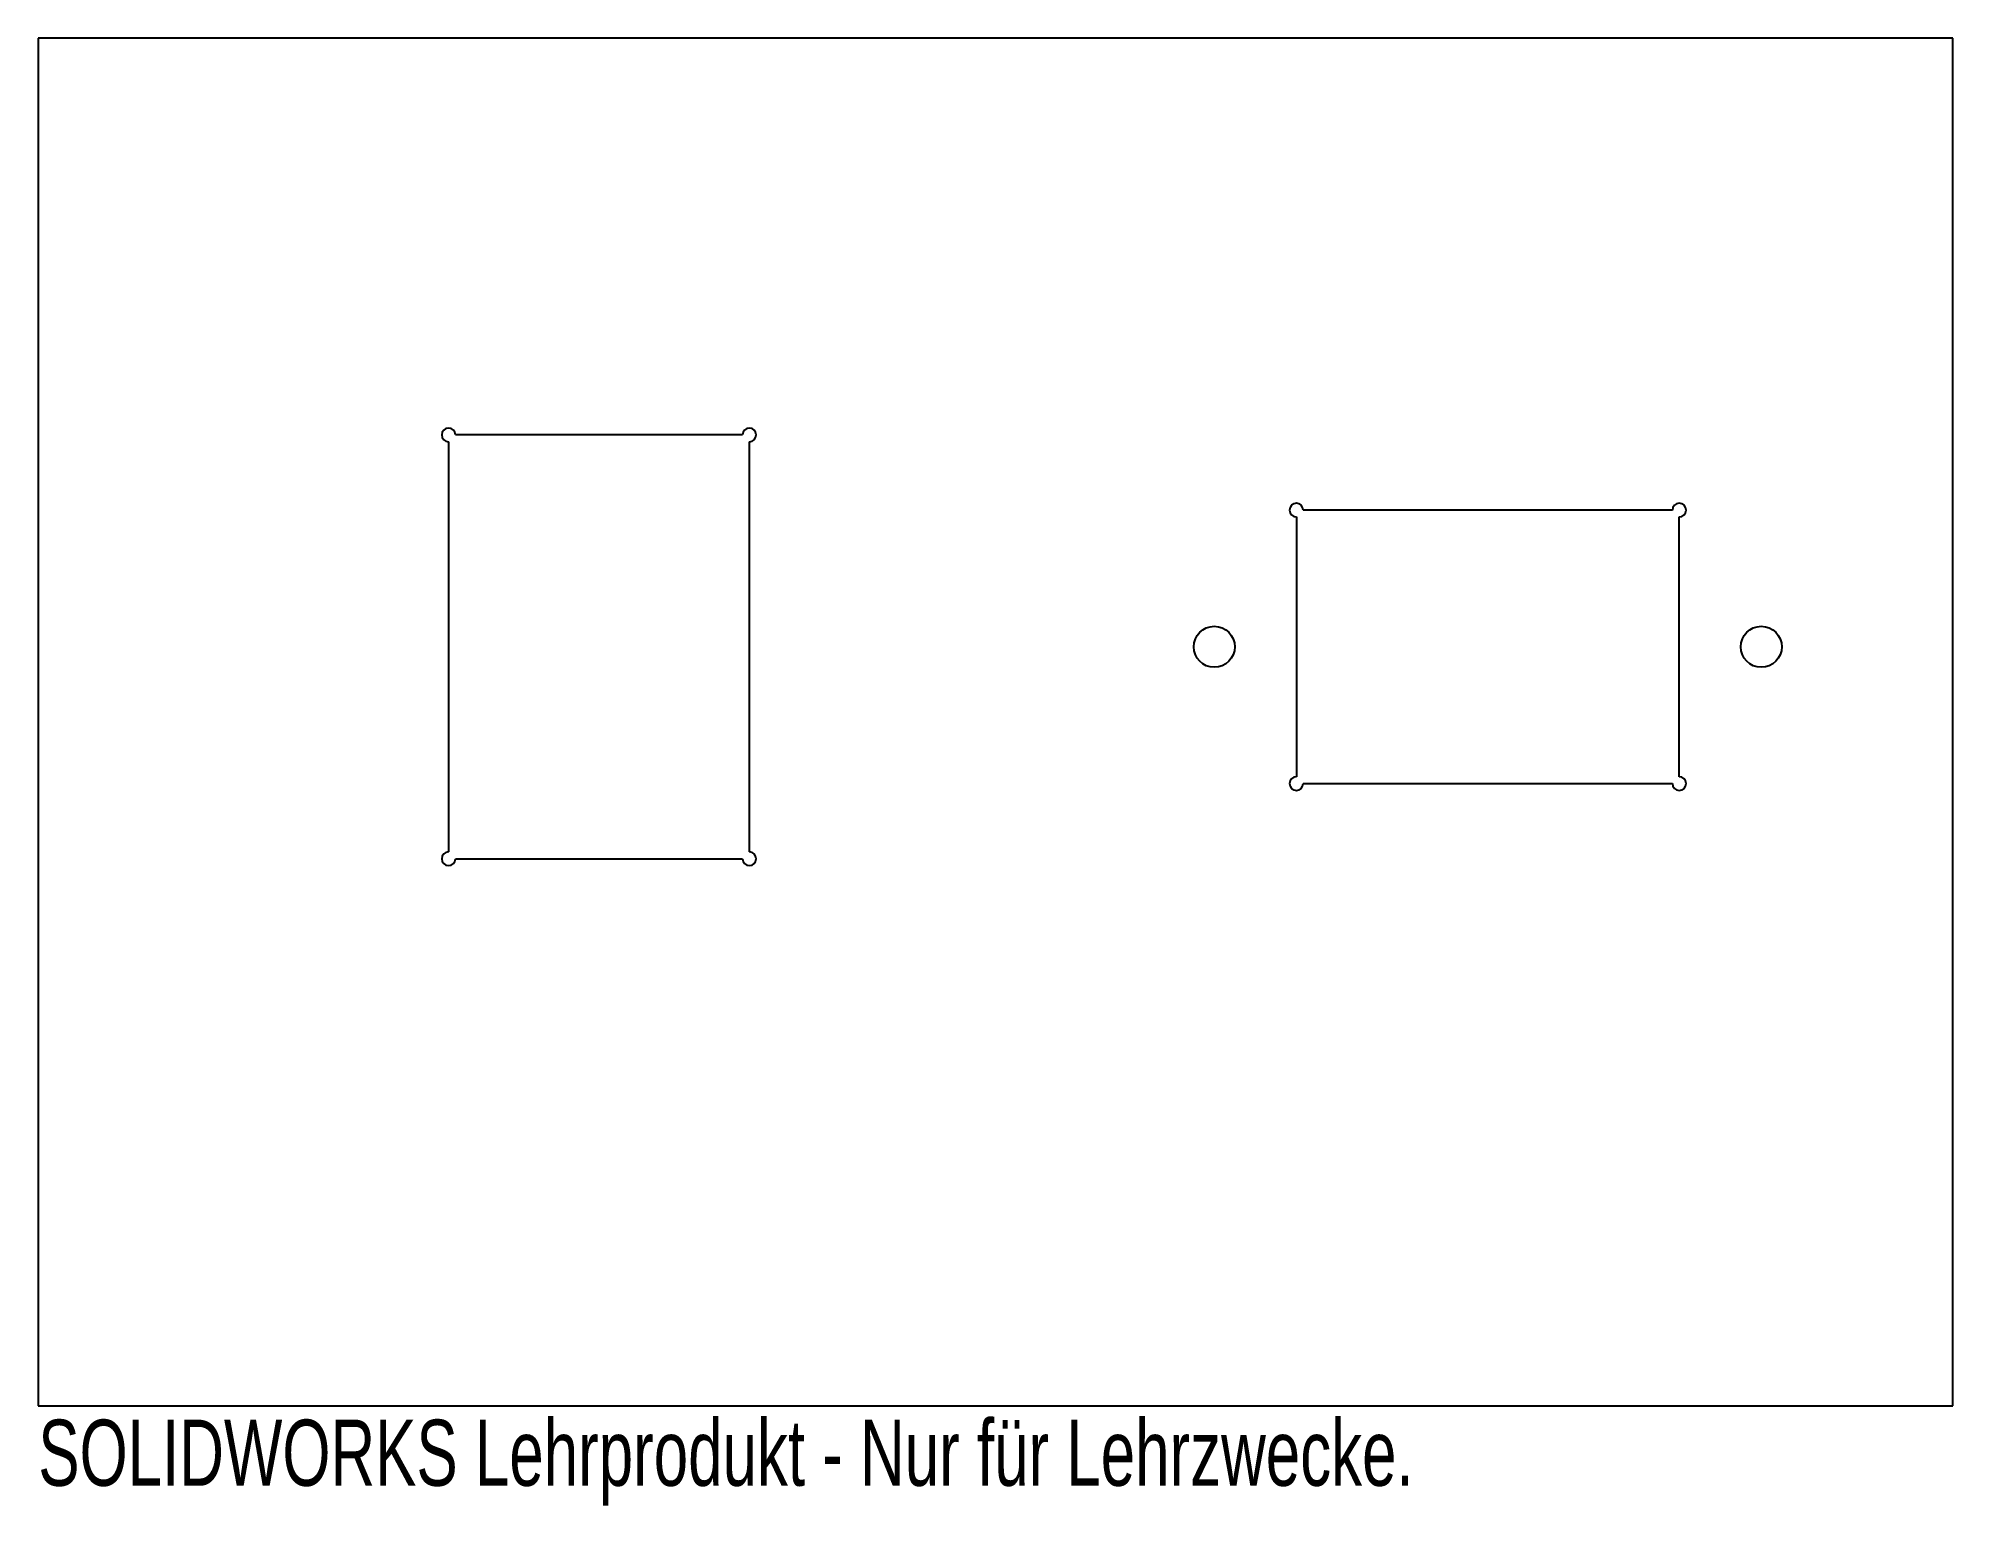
# Paper-space layout '_Vorderseite' of a CAD drawing. Header units: millimetres. Extents: x -70 to 70, y -57 to 50.
import ezdxf

# ---------------------------------------------------------------- set-up
doc = ezdxf.new("R2010")
doc.units = ezdxf.units.MM
doc.styles.add('SLDTEXTSTYLE0', font='TXT', dxfattribs={"width": 0.7})

psp = doc.layouts.new('_Vorderseite')

# ---------------------------------------------------------------- linework, layer by layer
at = {"color": 7, "linetype": 'Continuous', "lineweight": 25}
for p, q in [((-70, 50), (-70, -50)), ((70, 50), (-70, 50)), ((70, -50), (70, 50)), ((-18.5, 21), (-39.5, 21)), ((-40, 20.5), (-40, -9.5)), ((-18, -9.5), (-18, 20.5)), ((49.5, 15.5), (22.5, 15.5)), ((22, 15), (22, -4)), ((50, -4), (50, 15)), ((22.5, -4.5), (49.5, -4.5)), ((-39.5, -10), (-18.5, -10)), ((-70, -50), (70, -50))]:
    psp.add_line(p, q, dxfattribs=at)
for centre in [(16, 5.5), (56, 5.5)]:
    psp.add_circle(centre, 1.5, dxfattribs=at)
for centre, start, end in [((-40, 21), 0, 270), ((-18, 21), 270, 180), ((22, 15.5), 0, 270), ((50, 15.5), 270, 180), ((22, -4.5), 90, 0), ((50, -4.5), 180, 90), ((-40, -10), 90, 0), ((-18, -10), 180, 90)]:
    psp.add_arc(centre, 0.5, start, end, dxfattribs=at)

# ---------------------------------------------------------------- texts
at = {"color": 7, "linetype": 'Continuous', "insert": (-70, -51.02), "char_height": 4.8336, "attachment_point": 1, "style": 'SLDTEXTSTYLE0'}
psp.add_mtext('SOLIDWORKS Lehrprodukt - Nur für Lehrzwecke.', dxfattribs=at)

doc.saveas('drawing.dxf')
